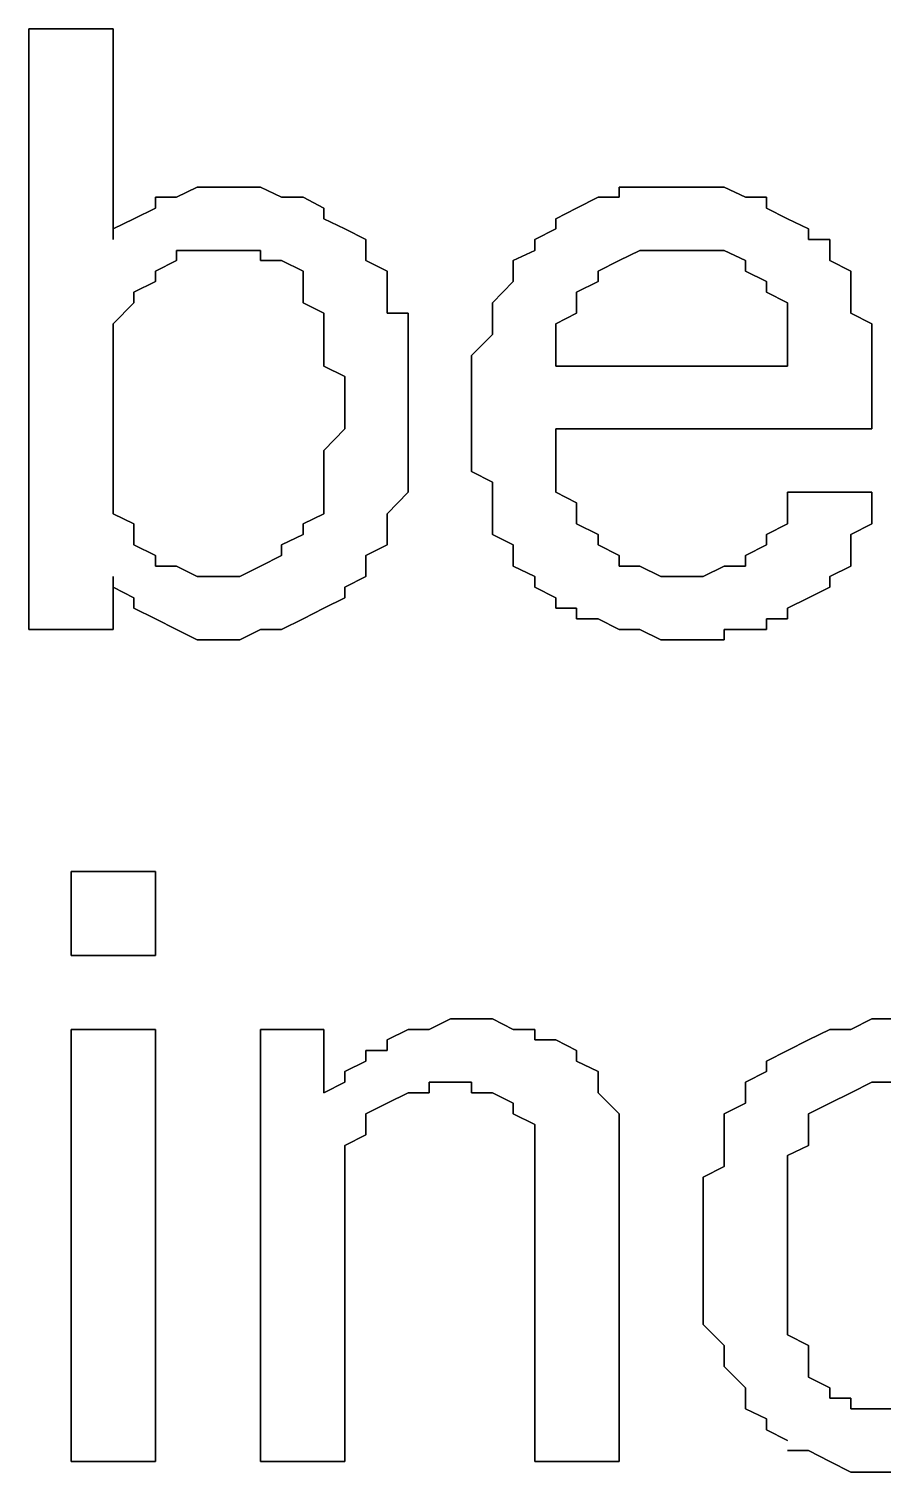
# Model space of a CAD drawing. Header units: metres. Extents: x 2.9 to 42.8, y 1.7 to 28.7.
# Drawn here: x 38.8373 to 38.9802, y 17.0162 to 17.2579 of the extents above; entities that cross this region are included whole.
import ezdxf

# ---------------------------------------------------------------- set-up
doc = ezdxf.new("R2010")
doc.units = ezdxf.units.M
doc.layers.add('GRIS', color=8, linetype='Continuous')

msp = doc.modelspace()

# ---------------------------------------------------------------- linework, layer by layer
at = {"layer": 'GRIS', "lineweight": -3}
for points in [[(38.8514, 17.2579), (38.8373, 17.2579), (38.8514, 17.2579)], [(38.8373, 17.2579), (38.8373, 17.1573), (38.8373, 17.2579)], [(38.8514, 17.2226), (38.8514, 17.2579), (38.8514, 17.2226)], [(38.8655, 17.2314), (38.862, 17.2297), (38.8655, 17.2314)], [(38.8691, 17.2314), (38.8655, 17.2314), (38.8691, 17.2314)], [(38.8726, 17.2314), (38.8691, 17.2314), (38.8726, 17.2314)], [(38.8761, 17.2314), (38.8726, 17.2314), (38.8761, 17.2314)], [(38.8796, 17.2297), (38.8761, 17.2314), (38.8796, 17.2297)], [(38.9396, 17.2314), (38.9361, 17.2314), (38.9396, 17.2314)], [(38.9361, 17.2314), (38.9361, 17.2297), (38.9361, 17.2314)], [(38.9431, 17.2314), (38.9396, 17.2314), (38.9431, 17.2314)], [(38.9467, 17.2314), (38.9431, 17.2314), (38.9467, 17.2314)], [(38.9502, 17.2314), (38.9467, 17.2314), (38.9502, 17.2314)], [(38.9537, 17.2314), (38.9502, 17.2314), (38.9537, 17.2314)], [(38.9573, 17.2297), (38.9537, 17.2314), (38.9573, 17.2297)], [(38.862, 17.2297), (38.8585, 17.2297), (38.862, 17.2297)], [(38.8585, 17.2297), (38.8585, 17.2279), (38.8585, 17.2297)], [(38.8832, 17.2297), (38.8796, 17.2297), (38.8832, 17.2297)], [(38.8867, 17.2279), (38.8832, 17.2297), (38.8867, 17.2279)], [(38.9326, 17.2297), (38.929, 17.2279), (38.9326, 17.2297)], [(38.9361, 17.2297), (38.9326, 17.2297), (38.9361, 17.2297)], [(38.9608, 17.2297), (38.9573, 17.2297), (38.9608, 17.2297)], [(38.9608, 17.2279), (38.9608, 17.2297), (38.9608, 17.2279)], [(38.8549, 17.2261), (38.8514, 17.2244), (38.8549, 17.2261)], [(38.8585, 17.2279), (38.8549, 17.2261), (38.8585, 17.2279)], [(38.8867, 17.2261), (38.8867, 17.2279), (38.8867, 17.2261)], [(38.8902, 17.2244), (38.8867, 17.2261), (38.8902, 17.2244)], [(38.929, 17.2279), (38.9255, 17.2261), (38.929, 17.2279)], [(38.9255, 17.2261), (38.9255, 17.2244), (38.9255, 17.2261)], [(38.9643, 17.2261), (38.9608, 17.2279), (38.9643, 17.2261)], [(38.9678, 17.2244), (38.9643, 17.2261), (38.9678, 17.2244)], [(38.8514, 17.2244), (38.8514, 17.2226), (38.8514, 17.2244)], [(38.8937, 17.2226), (38.8902, 17.2244), (38.8937, 17.2226)], [(38.9255, 17.2244), (38.922, 17.2226), (38.9255, 17.2244)], [(38.9678, 17.2226), (38.9678, 17.2244), (38.9678, 17.2226)], [(38.8937, 17.2208), (38.8937, 17.2226), (38.8937, 17.2208)], [(38.922, 17.2226), (38.922, 17.2208), (38.922, 17.2226)], [(38.9714, 17.2226), (38.9678, 17.2226), (38.9714, 17.2226)], [(38.9714, 17.2208), (38.9714, 17.2226), (38.9714, 17.2208)], [(38.8585, 17.2173), (38.862, 17.2191), (38.8585, 17.2173)], [(38.862, 17.2191), (38.862, 17.2208), (38.862, 17.2191)], [(38.862, 17.2208), (38.8655, 17.2208), (38.862, 17.2208)], [(38.8655, 17.2208), (38.8691, 17.2208), (38.8655, 17.2208)], [(38.8691, 17.2208), (38.8726, 17.2208), (38.8691, 17.2208)], [(38.8726, 17.2208), (38.8761, 17.2208), (38.8726, 17.2208)], [(38.8761, 17.2208), (38.8761, 17.2191), (38.8761, 17.2208)], [(38.8761, 17.2191), (38.8796, 17.2191), (38.8761, 17.2191)], [(38.8796, 17.2191), (38.8832, 17.2173), (38.8796, 17.2191)], [(38.8937, 17.2191), (38.8937, 17.2208), (38.8937, 17.2191)], [(38.8973, 17.2173), (38.8937, 17.2191), (38.8973, 17.2173)], [(38.922, 17.2208), (38.9184, 17.2191), (38.922, 17.2208)], [(38.9184, 17.2191), (38.9184, 17.2173), (38.9184, 17.2191)], [(38.9326, 17.2173), (38.9361, 17.2191), (38.9326, 17.2173)], [(38.9361, 17.2191), (38.9396, 17.2208), (38.9361, 17.2191)], [(38.9396, 17.2208), (38.9431, 17.2208), (38.9396, 17.2208)], [(38.9431, 17.2208), (38.9467, 17.2208), (38.9431, 17.2208)], [(38.9467, 17.2208), (38.9502, 17.2208), (38.9467, 17.2208)], [(38.9502, 17.2208), (38.9537, 17.2208), (38.9502, 17.2208)], [(38.9537, 17.2208), (38.9573, 17.2191), (38.9537, 17.2208)], [(38.9573, 17.2191), (38.9573, 17.2173), (38.9573, 17.2191)], [(38.9714, 17.2191), (38.9714, 17.2208), (38.9714, 17.2191)], [(38.9749, 17.2173), (38.9714, 17.2191), (38.9749, 17.2173)], [(38.8585, 17.2156), (38.8585, 17.2173), (38.8585, 17.2156)], [(38.8832, 17.2173), (38.8832, 17.2156), (38.8832, 17.2173)], [(38.8973, 17.2156), (38.8973, 17.2173), (38.8973, 17.2156)], [(38.9184, 17.2173), (38.9184, 17.2156), (38.9184, 17.2173)], [(38.9326, 17.2156), (38.9326, 17.2173), (38.9326, 17.2156)], [(38.9573, 17.2173), (38.9608, 17.2156), (38.9573, 17.2173)], [(38.9749, 17.2156), (38.9749, 17.2173), (38.9749, 17.2156)], [(38.8549, 17.2138), (38.8585, 17.2156), (38.8549, 17.2138)], [(38.8832, 17.2156), (38.8832, 17.2138), (38.8832, 17.2156)], [(38.8973, 17.2138), (38.8973, 17.2156), (38.8973, 17.2138)], [(38.9184, 17.2156), (38.9149, 17.212), (38.9184, 17.2156)], [(38.929, 17.2138), (38.9326, 17.2156), (38.929, 17.2138)], [(38.9608, 17.2156), (38.9608, 17.2138), (38.9608, 17.2156)], [(38.9749, 17.212), (38.9749, 17.2156), (38.9749, 17.212)], [(38.8514, 17.2085), (38.8549, 17.212), (38.8514, 17.2085)], [(38.8549, 17.212), (38.8549, 17.2138), (38.8549, 17.212)], [(38.8832, 17.2138), (38.8832, 17.212), (38.8832, 17.2138)], [(38.8832, 17.212), (38.8867, 17.2103), (38.8832, 17.212)], [(38.8973, 17.2103), (38.8973, 17.2138), (38.8973, 17.2103)], [(38.9149, 17.212), (38.9149, 17.2103), (38.9149, 17.212)], [(38.929, 17.212), (38.929, 17.2138), (38.929, 17.212)], [(38.929, 17.2103), (38.929, 17.212), (38.929, 17.2103)], [(38.9608, 17.2138), (38.9643, 17.212), (38.9608, 17.2138)], [(38.9643, 17.212), (38.9643, 17.2103), (38.9643, 17.212)], [(38.9749, 17.2103), (38.9749, 17.212), (38.9749, 17.2103)], [(38.8867, 17.2103), (38.8867, 17.2085), (38.8867, 17.2103)], [(38.9008, 17.2103), (38.8973, 17.2103), (38.9008, 17.2103)], [(38.9008, 17.2067), (38.9008, 17.2103), (38.9008, 17.2067)], [(38.9149, 17.2103), (38.9149, 17.2085), (38.9149, 17.2103)], [(38.9255, 17.2085), (38.929, 17.2103), (38.9255, 17.2085)], [(38.9643, 17.2103), (38.9643, 17.2085), (38.9643, 17.2103)], [(38.9784, 17.2085), (38.9749, 17.2103), (38.9784, 17.2085)], [(38.8514, 17.2067), (38.8514, 17.2085), (38.8514, 17.2067)], [(38.8514, 17.205), (38.8514, 17.2067), (38.8514, 17.205)], [(38.8867, 17.2085), (38.8867, 17.2067), (38.8867, 17.2085)], [(38.8867, 17.2067), (38.8867, 17.205), (38.8867, 17.2067)], [(38.9008, 17.205), (38.9008, 17.2067), (38.9008, 17.205)], [(38.9149, 17.2067), (38.9114, 17.2032), (38.9149, 17.2067)], [(38.9149, 17.2085), (38.9149, 17.2067), (38.9149, 17.2085)], [(38.9255, 17.2067), (38.9255, 17.2085), (38.9255, 17.2067)], [(38.9255, 17.2032), (38.9255, 17.2067), (38.9255, 17.2032)], [(38.9643, 17.2085), (38.9643, 17.2067), (38.9643, 17.2085)], [(38.9643, 17.2067), (38.9643, 17.2032), (38.9643, 17.2067)], [(38.9784, 17.2067), (38.9784, 17.2085), (38.9784, 17.2067)], [(38.9784, 17.2032), (38.9784, 17.2067), (38.9784, 17.2032)], [(38.8514, 17.2032), (38.8514, 17.205), (38.8514, 17.2032)], [(38.8867, 17.205), (38.8867, 17.2014), (38.8867, 17.205)], [(38.9008, 17.2032), (38.9008, 17.205), (38.9008, 17.2032)], [(38.8514, 17.1997), (38.8514, 17.2032), (38.8514, 17.1997)], [(38.9008, 17.1997), (38.9008, 17.2032), (38.9008, 17.1997)], [(38.9114, 17.2032), (38.9114, 17.2014), (38.9114, 17.2032)], [(38.9255, 17.2014), (38.9255, 17.2032), (38.9255, 17.2014)], [(38.9643, 17.2032), (38.9643, 17.2014), (38.9643, 17.2032)], [(38.9784, 17.2014), (38.9784, 17.2032), (38.9784, 17.2014)], [(38.8514, 17.1979), (38.8514, 17.1997), (38.8514, 17.1979)], [(38.8867, 17.2014), (38.8902, 17.1997), (38.8867, 17.2014)], [(38.8902, 17.1997), (38.8902, 17.1962), (38.8902, 17.1997)], [(38.9008, 17.1979), (38.9008, 17.1997), (38.9008, 17.1979)], [(38.9114, 17.2014), (38.9114, 17.1979), (38.9114, 17.2014)], [(38.9643, 17.2014), (38.9255, 17.2014), (38.9643, 17.2014)], [(38.9784, 17.1979), (38.9784, 17.2014), (38.9784, 17.1979)], [(38.8514, 17.1944), (38.8514, 17.1979), (38.8514, 17.1944)], [(38.9008, 17.1962), (38.9008, 17.1979), (38.9008, 17.1962)], [(38.9114, 17.1979), (38.9114, 17.1962), (38.9114, 17.1979)], [(38.9784, 17.1962), (38.9784, 17.1979), (38.9784, 17.1962)], [(38.8902, 17.1962), (38.8902, 17.1944), (38.8902, 17.1962)], [(38.9008, 17.1944), (38.9008, 17.1962), (38.9008, 17.1944)], [(38.9114, 17.1962), (38.9114, 17.1926), (38.9114, 17.1962)], [(38.9784, 17.1944), (38.9784, 17.1962), (38.9784, 17.1944)], [(38.8514, 17.1909), (38.8514, 17.1944), (38.8514, 17.1909)], [(38.8902, 17.1944), (38.8902, 17.1926), (38.8902, 17.1944)], [(38.8902, 17.1926), (38.8902, 17.1909), (38.8902, 17.1926)], [(38.9008, 17.1926), (38.9008, 17.1944), (38.9008, 17.1926)], [(38.9008, 17.1891), (38.9008, 17.1926), (38.9008, 17.1891)], [(38.9114, 17.1926), (38.9114, 17.1909), (38.9114, 17.1926)], [(38.9784, 17.1926), (38.9784, 17.1944), (38.9784, 17.1926)], [(38.9784, 17.1909), (38.9784, 17.1926), (38.9784, 17.1909)], [(38.8514, 17.1891), (38.8514, 17.1909), (38.8514, 17.1891)], [(38.8902, 17.1909), (38.8867, 17.1873), (38.8902, 17.1909)], [(38.9114, 17.1909), (38.9114, 17.1891), (38.9114, 17.1909)], [(38.9255, 17.1873), (38.9255, 17.1909), (38.9255, 17.1873)], [(38.9255, 17.1909), (38.9784, 17.1909), (38.9255, 17.1909)], [(38.8514, 17.1856), (38.8514, 17.1891), (38.8514, 17.1856)], [(38.8867, 17.1873), (38.8867, 17.1856), (38.8867, 17.1873)], [(38.9008, 17.1873), (38.9008, 17.1891), (38.9008, 17.1873)], [(38.9008, 17.1838), (38.9008, 17.1873), (38.9008, 17.1838)], [(38.9114, 17.1891), (38.9114, 17.1856), (38.9114, 17.1891)], [(38.9255, 17.1856), (38.9255, 17.1873), (38.9255, 17.1856)], [(38.8514, 17.1838), (38.8514, 17.1856), (38.8514, 17.1838)], [(38.8867, 17.1856), (38.8867, 17.182), (38.8867, 17.1856)], [(38.9114, 17.1856), (38.9114, 17.1838), (38.9114, 17.1856)], [(38.9255, 17.182), (38.9255, 17.1856), (38.9255, 17.182)], [(38.8514, 17.1803), (38.8514, 17.1838), (38.8514, 17.1803)], [(38.9008, 17.182), (38.9008, 17.1838), (38.9008, 17.182)], [(38.9114, 17.1838), (38.9149, 17.182), (38.9114, 17.1838)], [(38.8514, 17.1785), (38.8514, 17.1803), (38.8514, 17.1785)], [(38.8867, 17.182), (38.8867, 17.1803), (38.8867, 17.182)], [(38.8867, 17.1803), (38.8867, 17.1785), (38.8867, 17.1803)], [(38.8973, 17.1767), (38.9008, 17.1803), (38.8973, 17.1767)], [(38.9008, 17.1803), (38.9008, 17.182), (38.9008, 17.1803)], [(38.9149, 17.182), (38.9149, 17.1785), (38.9149, 17.182)], [(38.9255, 17.1803), (38.9255, 17.182), (38.9255, 17.1803)], [(38.929, 17.1785), (38.9255, 17.1803), (38.929, 17.1785)], [(38.9643, 17.1803), (38.9643, 17.1785), (38.9643, 17.1803)], [(38.9784, 17.1803), (38.9643, 17.1803), (38.9784, 17.1803)], [(38.9784, 17.1767), (38.9784, 17.1803), (38.9784, 17.1767)], [(38.8514, 17.1767), (38.8514, 17.1785), (38.8514, 17.1767)], [(38.8867, 17.1785), (38.8867, 17.1767), (38.8867, 17.1785)], [(38.9149, 17.1785), (38.9149, 17.1767), (38.9149, 17.1785)], [(38.929, 17.1767), (38.929, 17.1785), (38.929, 17.1767)], [(38.9643, 17.1785), (38.9643, 17.1767), (38.9643, 17.1785)], [(38.8549, 17.175), (38.8514, 17.1767), (38.8549, 17.175)], [(38.8867, 17.1767), (38.8832, 17.175), (38.8867, 17.1767)], [(38.8973, 17.175), (38.8973, 17.1767), (38.8973, 17.175)], [(38.9149, 17.1767), (38.9149, 17.175), (38.9149, 17.1767)], [(38.929, 17.175), (38.929, 17.1767), (38.929, 17.175)], [(38.9643, 17.1767), (38.9643, 17.175), (38.9643, 17.1767)], [(38.9784, 17.175), (38.9784, 17.1767), (38.9784, 17.175)], [(38.8549, 17.1732), (38.8549, 17.175), (38.8549, 17.1732)], [(38.8549, 17.1715), (38.8549, 17.1732), (38.8549, 17.1715)], [(38.8832, 17.1732), (38.8796, 17.1715), (38.8832, 17.1732)], [(38.8832, 17.175), (38.8832, 17.1732), (38.8832, 17.175)], [(38.8973, 17.1732), (38.8973, 17.175), (38.8973, 17.1732)], [(38.8973, 17.1715), (38.8973, 17.1732), (38.8973, 17.1715)], [(38.9149, 17.175), (38.9149, 17.1732), (38.9149, 17.175)], [(38.9149, 17.1732), (38.9184, 17.1715), (38.9149, 17.1732)], [(38.9326, 17.1732), (38.929, 17.175), (38.9326, 17.1732)], [(38.9326, 17.1715), (38.9326, 17.1732), (38.9326, 17.1715)], [(38.9643, 17.175), (38.9608, 17.1732), (38.9643, 17.175)], [(38.9608, 17.1732), (38.9608, 17.1715), (38.9608, 17.1732)], [(38.9749, 17.1732), (38.9784, 17.175), (38.9749, 17.1732)], [(38.9749, 17.1697), (38.9749, 17.1732), (38.9749, 17.1697)], [(38.8585, 17.1697), (38.8549, 17.1715), (38.8585, 17.1697)], [(38.8796, 17.1715), (38.8796, 17.1697), (38.8796, 17.1715)], [(38.8937, 17.1697), (38.8973, 17.1715), (38.8937, 17.1697)], [(38.9184, 17.1715), (38.9184, 17.1697), (38.9184, 17.1715)], [(38.9361, 17.1697), (38.9326, 17.1715), (38.9361, 17.1697)], [(38.9608, 17.1715), (38.9573, 17.1697), (38.9608, 17.1715)], [(38.8585, 17.1679), (38.8585, 17.1697), (38.8585, 17.1679)], [(38.8796, 17.1697), (38.8761, 17.1679), (38.8796, 17.1697)], [(38.8937, 17.1679), (38.8937, 17.1697), (38.8937, 17.1679)], [(38.9184, 17.1697), (38.9184, 17.1679), (38.9184, 17.1697)], [(38.9361, 17.1679), (38.9361, 17.1697), (38.9361, 17.1679)], [(38.9573, 17.1697), (38.9573, 17.1679), (38.9573, 17.1697)], [(38.9749, 17.1679), (38.9749, 17.1697), (38.9749, 17.1679)], [(38.8514, 17.1573), (38.8514, 17.1662), (38.8514, 17.1573)], [(38.8514, 17.1662), (38.8514, 17.1644), (38.8514, 17.1662)], [(38.862, 17.1679), (38.8585, 17.1679), (38.862, 17.1679)], [(38.8655, 17.1662), (38.862, 17.1679), (38.8655, 17.1662)], [(38.8691, 17.1662), (38.8655, 17.1662), (38.8691, 17.1662)], [(38.8726, 17.1662), (38.8691, 17.1662), (38.8726, 17.1662)], [(38.8761, 17.1679), (38.8726, 17.1662), (38.8761, 17.1679)], [(38.8902, 17.1644), (38.8937, 17.1662), (38.8902, 17.1644)], [(38.8937, 17.1662), (38.8937, 17.1679), (38.8937, 17.1662)], [(38.9184, 17.1679), (38.922, 17.1662), (38.9184, 17.1679)], [(38.922, 17.1662), (38.922, 17.1644), (38.922, 17.1662)], [(38.9396, 17.1679), (38.9361, 17.1679), (38.9396, 17.1679)], [(38.9431, 17.1662), (38.9396, 17.1679), (38.9431, 17.1662)], [(38.9467, 17.1662), (38.9431, 17.1662), (38.9467, 17.1662)], [(38.9502, 17.1662), (38.9467, 17.1662), (38.9502, 17.1662)], [(38.9537, 17.1679), (38.9502, 17.1662), (38.9537, 17.1679)], [(38.9573, 17.1679), (38.9537, 17.1679), (38.9573, 17.1679)], [(38.9714, 17.1662), (38.9749, 17.1679), (38.9714, 17.1662)], [(38.9714, 17.1644), (38.9714, 17.1662), (38.9714, 17.1644)], [(38.8514, 17.1644), (38.8549, 17.1626), (38.8514, 17.1644)], [(38.8902, 17.1626), (38.8902, 17.1644), (38.8902, 17.1626)], [(38.922, 17.1644), (38.9255, 17.1626), (38.922, 17.1644)], [(38.9678, 17.1626), (38.9714, 17.1644), (38.9678, 17.1626)], [(38.8549, 17.1626), (38.8549, 17.1609), (38.8549, 17.1626)], [(38.8549, 17.1609), (38.8585, 17.1591), (38.8549, 17.1609)], [(38.8832, 17.1591), (38.8867, 17.1609), (38.8832, 17.1591)], [(38.8867, 17.1609), (38.8902, 17.1626), (38.8867, 17.1609)], [(38.9255, 17.1626), (38.9255, 17.1609), (38.9255, 17.1626)], [(38.9255, 17.1609), (38.929, 17.1609), (38.9255, 17.1609)], [(38.929, 17.1609), (38.929, 17.1591), (38.929, 17.1609)], [(38.9643, 17.1609), (38.9678, 17.1626), (38.9643, 17.1609)], [(38.9643, 17.1591), (38.9643, 17.1609), (38.9643, 17.1591)], [(38.8585, 17.1591), (38.862, 17.1573), (38.8585, 17.1591)], [(38.8796, 17.1573), (38.8832, 17.1591), (38.8796, 17.1573)], [(38.929, 17.1591), (38.9326, 17.1591), (38.929, 17.1591)], [(38.9326, 17.1591), (38.9361, 17.1573), (38.9326, 17.1591)], [(38.9608, 17.1573), (38.9608, 17.1591), (38.9608, 17.1573)], [(38.9608, 17.1591), (38.9643, 17.1591), (38.9608, 17.1591)], [(38.8373, 17.1573), (38.8514, 17.1573), (38.8373, 17.1573)], [(38.862, 17.1573), (38.8655, 17.1556), (38.862, 17.1573)], [(38.8726, 17.1556), (38.8761, 17.1573), (38.8726, 17.1556)], [(38.8761, 17.1573), (38.8796, 17.1573), (38.8761, 17.1573)], [(38.9361, 17.1573), (38.9396, 17.1573), (38.9361, 17.1573)], [(38.9396, 17.1573), (38.9431, 17.1556), (38.9396, 17.1573)], [(38.9537, 17.1556), (38.9537, 17.1573), (38.9537, 17.1556)], [(38.9537, 17.1573), (38.9573, 17.1573), (38.9537, 17.1573)], [(38.9573, 17.1573), (38.9608, 17.1573), (38.9573, 17.1573)], [(38.8655, 17.1556), (38.8691, 17.1556), (38.8655, 17.1556)], [(38.8691, 17.1556), (38.8726, 17.1556), (38.8691, 17.1556)], [(38.9431, 17.1556), (38.9467, 17.1556), (38.9431, 17.1556)], [(38.9467, 17.1556), (38.9502, 17.1556), (38.9467, 17.1556)], [(38.9502, 17.1556), (38.9537, 17.1556), (38.9502, 17.1556)], [(38.8585, 17.1168), (38.8444, 17.1168), (38.8585, 17.1168)], [(38.8444, 17.1168), (38.8444, 17.1027), (38.8444, 17.1168)], [(38.8585, 17.1027), (38.8585, 17.1168), (38.8585, 17.1027)], [(38.8444, 17.1027), (38.8585, 17.1027), (38.8444, 17.1027)], [(38.9079, 17.0921), (38.9043, 17.0903), (38.9079, 17.0921)], [(38.9114, 17.0921), (38.9079, 17.0921), (38.9114, 17.0921)], [(38.9149, 17.0921), (38.9114, 17.0921), (38.9149, 17.0921)], [(38.9184, 17.0903), (38.9149, 17.0921), (38.9184, 17.0903)], [(38.9784, 17.0921), (38.9749, 17.0903), (38.9784, 17.0921)], [(38.9819, 17.0921), (38.9784, 17.0921), (38.9819, 17.0921)], [(38.8585, 17.0903), (38.8444, 17.0903), (38.8585, 17.0903)], [(38.8444, 17.0903), (38.8444, 17.018), (38.8444, 17.0903)], [(38.8585, 17.018), (38.8585, 17.0903), (38.8585, 17.018)], [(38.8867, 17.0903), (38.8761, 17.0903), (38.8867, 17.0903)], [(38.8761, 17.0903), (38.8761, 17.018), (38.8761, 17.0903)], [(38.8867, 17.0797), (38.8867, 17.0903), (38.8867, 17.0797)], [(38.9008, 17.0903), (38.8973, 17.0886), (38.9008, 17.0903)], [(38.8973, 17.0886), (38.8973, 17.0868), (38.8973, 17.0886)], [(38.9043, 17.0903), (38.9008, 17.0903), (38.9043, 17.0903)], [(38.922, 17.0903), (38.9184, 17.0903), (38.922, 17.0903)], [(38.922, 17.0886), (38.922, 17.0903), (38.922, 17.0886)], [(38.9255, 17.0886), (38.922, 17.0886), (38.9255, 17.0886)], [(38.929, 17.0868), (38.9255, 17.0886), (38.929, 17.0868)], [(38.9678, 17.0886), (38.9643, 17.0868), (38.9678, 17.0886)], [(38.9714, 17.0903), (38.9678, 17.0886), (38.9714, 17.0903)], [(38.9749, 17.0903), (38.9714, 17.0903), (38.9749, 17.0903)], [(38.8973, 17.0868), (38.8937, 17.0868), (38.8973, 17.0868)], [(38.8937, 17.0868), (38.8937, 17.085), (38.8937, 17.0868)], [(38.929, 17.085), (38.929, 17.0868), (38.929, 17.085)], [(38.9643, 17.0868), (38.9608, 17.085), (38.9643, 17.0868)], [(38.8937, 17.085), (38.8902, 17.0833), (38.8937, 17.085)], [(38.9326, 17.0833), (38.929, 17.085), (38.9326, 17.0833)], [(38.9608, 17.085), (38.9608, 17.0833), (38.9608, 17.085)], [(38.8902, 17.0815), (38.8867, 17.0797), (38.8902, 17.0815)], [(38.8902, 17.0833), (38.8902, 17.0815), (38.8902, 17.0833)], [(38.9043, 17.0797), (38.9043, 17.0815), (38.9043, 17.0797)], [(38.9043, 17.0815), (38.9079, 17.0815), (38.9043, 17.0815)], [(38.9079, 17.0815), (38.9114, 17.0815), (38.9079, 17.0815)], [(38.9114, 17.0815), (38.9114, 17.0797), (38.9114, 17.0815)], [(38.9326, 17.0815), (38.9326, 17.0833), (38.9326, 17.0815)], [(38.9326, 17.0797), (38.9326, 17.0815), (38.9326, 17.0797)], [(38.9608, 17.0833), (38.9573, 17.0815), (38.9608, 17.0833)], [(38.9573, 17.0815), (38.9573, 17.0797), (38.9573, 17.0815)], [(38.9749, 17.0797), (38.9784, 17.0815), (38.9749, 17.0797)], [(38.9784, 17.0815), (38.9819, 17.0815), (38.9784, 17.0815)], [(38.8973, 17.078), (38.9008, 17.0797), (38.8973, 17.078)], [(38.9008, 17.0797), (38.9043, 17.0797), (38.9008, 17.0797)], [(38.9114, 17.0797), (38.9149, 17.0797), (38.9114, 17.0797)], [(38.9149, 17.0797), (38.9184, 17.078), (38.9149, 17.0797)], [(38.9361, 17.0762), (38.9326, 17.0797), (38.9361, 17.0762)], [(38.9573, 17.0797), (38.9573, 17.078), (38.9573, 17.0797)], [(38.9714, 17.078), (38.9749, 17.0797), (38.9714, 17.078)], [(38.8937, 17.0762), (38.8973, 17.078), (38.8937, 17.0762)], [(38.8937, 17.0744), (38.8937, 17.0762), (38.8937, 17.0744)], [(38.9184, 17.078), (38.9184, 17.0762), (38.9184, 17.078)], [(38.9184, 17.0762), (38.922, 17.0744), (38.9184, 17.0762)], [(38.9361, 17.0744), (38.9361, 17.0762), (38.9361, 17.0744)], [(38.9573, 17.078), (38.9537, 17.0762), (38.9573, 17.078)], [(38.9537, 17.0762), (38.9537, 17.0727), (38.9537, 17.0762)], [(38.9678, 17.0762), (38.9714, 17.078), (38.9678, 17.0762)], [(38.9678, 17.0744), (38.9678, 17.0762), (38.9678, 17.0744)], [(38.8937, 17.0727), (38.8937, 17.0744), (38.8937, 17.0727)], [(38.922, 17.0744), (38.922, 17.0727), (38.922, 17.0744)], [(38.9361, 17.0727), (38.9361, 17.0744), (38.9361, 17.0727)], [(38.9678, 17.0727), (38.9678, 17.0744), (38.9678, 17.0727)], [(38.8902, 17.0709), (38.8937, 17.0727), (38.8902, 17.0709)], [(38.922, 17.0727), (38.922, 17.0709), (38.922, 17.0727)], [(38.9361, 17.0709), (38.9361, 17.0727), (38.9361, 17.0709)], [(38.9537, 17.0727), (38.9537, 17.0709), (38.9537, 17.0727)], [(38.9678, 17.0709), (38.9678, 17.0727), (38.9678, 17.0709)], [(38.8902, 17.0692), (38.8902, 17.0709), (38.8902, 17.0692)], [(38.8902, 17.0674), (38.8902, 17.0692), (38.8902, 17.0674)], [(38.922, 17.0709), (38.922, 17.0692), (38.922, 17.0709)], [(38.922, 17.0692), (38.922, 17.0674), (38.922, 17.0692)], [(38.9361, 17.0674), (38.9361, 17.0709), (38.9361, 17.0674)], [(38.9537, 17.0709), (38.9537, 17.0674), (38.9537, 17.0709)], [(38.9643, 17.0692), (38.9678, 17.0709), (38.9643, 17.0692)], [(38.9643, 17.0674), (38.9643, 17.0692), (38.9643, 17.0674)], [(38.8902, 17.0639), (38.8902, 17.0674), (38.8902, 17.0639)], [(38.922, 17.0674), (38.922, 17.0639), (38.922, 17.0674)], [(38.9361, 17.0656), (38.9361, 17.0674), (38.9361, 17.0656)], [(38.9537, 17.0674), (38.9502, 17.0656), (38.9537, 17.0674)], [(38.9643, 17.0656), (38.9643, 17.0674), (38.9643, 17.0656)], [(38.9361, 17.0621), (38.9361, 17.0656), (38.9361, 17.0621)], [(38.9502, 17.0656), (38.9502, 17.0639), (38.9502, 17.0656)], [(38.9643, 17.0621), (38.9643, 17.0656), (38.9643, 17.0621)], [(38.8902, 17.0621), (38.8902, 17.0639), (38.8902, 17.0621)], [(38.8902, 17.0586), (38.8902, 17.0621), (38.8902, 17.0586)], [(38.922, 17.0639), (38.922, 17.0621), (38.922, 17.0639)], [(38.922, 17.0621), (38.922, 17.018), (38.922, 17.0621)], [(38.9361, 17.018), (38.9361, 17.0621), (38.9361, 17.018)], [(38.9502, 17.0639), (38.9502, 17.0603), (38.9502, 17.0639)], [(38.9643, 17.0603), (38.9643, 17.0621), (38.9643, 17.0603)], [(38.9502, 17.0603), (38.9502, 17.0586), (38.9502, 17.0603)], [(38.9643, 17.0568), (38.9643, 17.0603), (38.9643, 17.0568)], [(38.8902, 17.0568), (38.8902, 17.0586), (38.8902, 17.0568)], [(38.8902, 17.018), (38.8902, 17.0568), (38.8902, 17.018)], [(38.9502, 17.0586), (38.9502, 17.0568), (38.9502, 17.0586)], [(38.9502, 17.0568), (38.9502, 17.0533), (38.9502, 17.0568)], [(38.9643, 17.055), (38.9643, 17.0568), (38.9643, 17.055)], [(38.9643, 17.0533), (38.9643, 17.055), (38.9643, 17.0533)], [(38.9502, 17.0533), (38.9502, 17.0498), (38.9502, 17.0533)], [(38.9643, 17.0515), (38.9643, 17.0533), (38.9643, 17.0515)], [(38.9502, 17.0498), (38.9502, 17.048), (38.9502, 17.0498)], [(38.9643, 17.048), (38.9643, 17.0515), (38.9643, 17.048)], [(38.9502, 17.048), (38.9502, 17.0445), (38.9502, 17.048)], [(38.9643, 17.0462), (38.9643, 17.048), (38.9643, 17.0462)], [(38.9643, 17.0427), (38.9643, 17.0462), (38.9643, 17.0427)], [(38.9502, 17.0445), (38.9502, 17.0427), (38.9502, 17.0445)], [(38.9502, 17.0427), (38.9502, 17.0409), (38.9502, 17.0427)], [(38.9643, 17.0409), (38.9643, 17.0427), (38.9643, 17.0409)], [(38.9502, 17.0409), (38.9537, 17.0374), (38.9502, 17.0409)], [(38.9643, 17.0392), (38.9643, 17.0409), (38.9643, 17.0392)], [(38.9678, 17.0374), (38.9643, 17.0392), (38.9678, 17.0374)], [(38.9537, 17.0374), (38.9537, 17.0356), (38.9537, 17.0374)], [(38.9537, 17.0356), (38.9537, 17.0339), (38.9537, 17.0356)], [(38.9678, 17.0356), (38.9678, 17.0374), (38.9678, 17.0356)], [(38.9678, 17.0339), (38.9678, 17.0356), (38.9678, 17.0339)], [(38.9537, 17.0339), (38.9573, 17.0303), (38.9537, 17.0339)], [(38.9678, 17.0321), (38.9678, 17.0339), (38.9678, 17.0321)], [(38.9573, 17.0303), (38.9573, 17.0286), (38.9573, 17.0303)], [(38.9714, 17.0303), (38.9678, 17.0321), (38.9714, 17.0303)], [(38.9714, 17.0286), (38.9714, 17.0303), (38.9714, 17.0286)], [(38.9573, 17.0286), (38.9573, 17.0268), (38.9573, 17.0286)], [(38.9749, 17.0286), (38.9714, 17.0286), (38.9749, 17.0286)], [(38.9749, 17.0268), (38.9749, 17.0286), (38.9749, 17.0268)], [(38.9573, 17.0268), (38.9608, 17.0251), (38.9573, 17.0268)], [(38.9784, 17.0268), (38.9749, 17.0268), (38.9784, 17.0268)], [(38.9819, 17.0268), (38.9784, 17.0268), (38.9819, 17.0268)], [(38.9608, 17.0251), (38.9608, 17.0233), (38.9608, 17.0251)], [(38.9608, 17.0233), (38.9643, 17.0215), (38.9608, 17.0233)], [(38.9643, 17.0198), (38.9678, 17.0198), (38.9643, 17.0198)], [(38.9678, 17.0198), (38.9714, 17.018), (38.9678, 17.0198)], [(38.8444, 17.018), (38.8585, 17.018), (38.8444, 17.018)], [(38.8761, 17.018), (38.8902, 17.018), (38.8761, 17.018)], [(38.922, 17.018), (38.9361, 17.018), (38.922, 17.018)], [(38.9714, 17.018), (38.9749, 17.0162), (38.9714, 17.018)], [(38.9749, 17.0162), (38.9784, 17.0162), (38.9749, 17.0162)], [(38.9784, 17.0162), (38.9819, 17.0162), (38.9784, 17.0162)]]:
    msp.add_lwpolyline(points, dxfattribs=at)

doc.saveas('drawing.dxf')
